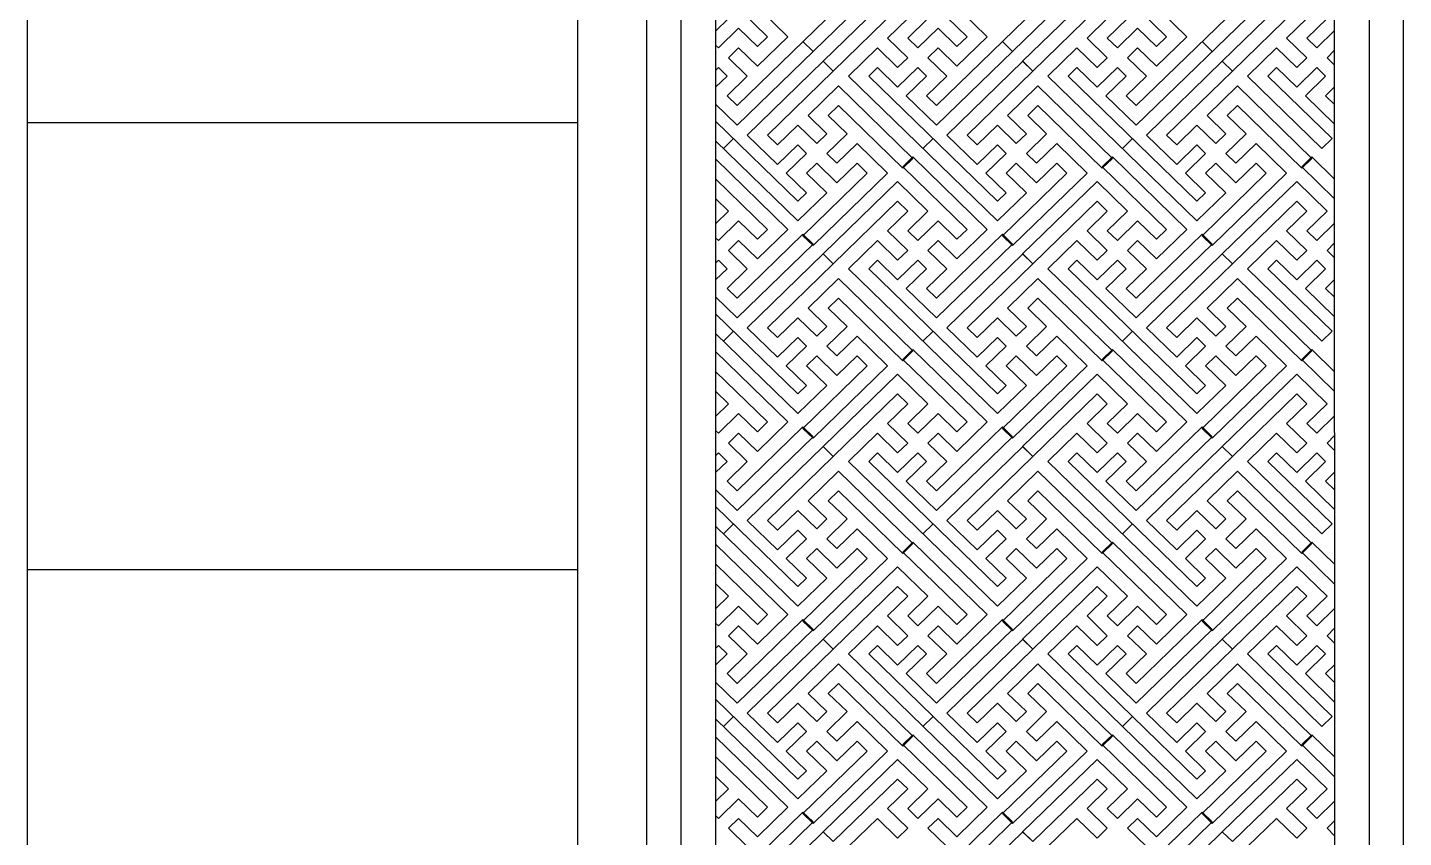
# Model space of a CAD drawing. Extents: x 1188826 to 1909461, y 608442 to 1651179.
# Drawn here: x 1668783 to 1670783, y 1045137 to 1046314 of the extents above; entities that cross this region are included whole.
import ezdxf

# ---------------------------------------------------------------- set-up
doc = ezdxf.new("R2010")
doc.units = 0
doc.header["$LTSCALE"] = 1000
doc.header["$MEASUREMENT"] = 0
doc.layers.add('分缝', color=37, linetype='Continuous')
doc.layers.add('立面线', color=40, linetype='Continuous')
doc.layers.add('煤化工粉煤灰', color=7, linetype='Continuous', lineweight=0)

msp = doc.modelspace()

# ---------------------------------------------------------------- linework, layer by layer
at = {"layer": '分缝'}
for p, q in [((1668782.7, 1046176.5), (1669582.7, 1046176.5)), ((1668782.7, 1045526.5), (1669582.7, 1045526.5))]:
    msp.add_line(p, q, dxfattribs=at)
at = {"layer": '煤化工粉煤灰', "color": 34}
for p, q in [((1669887.8, 1046301), (1669782.7, 1046403.3)), ((1670177.8, 1046301), (1670069.6, 1046406.3)), ((1670467.8, 1046301), (1670359.6, 1046406.3)), ((1669814.2, 1046172.2), (1670034.9, 1046386.9)), ((1669814.2, 1046200.9), (1670005.5, 1046386.9)), ((1670148.4, 1046301), (1670054.8, 1046392)), ((1670104.2, 1046172.2), (1670324.9, 1046386.9)), ((1670104.2, 1046200.9), (1670295.5, 1046386.9)), ((1670438.4, 1046301), (1670344.8, 1046392)), ((1670614.9, 1046386.9), (1670394.2, 1046172.2)), ((1670585.5, 1046386.9), (1670394.2, 1046200.9)), ((1669858.4, 1046301), (1669782.7, 1046374.6)), ((1669939.2, 1046265.3), (1670047.5, 1046370.6)), ((1670229.2, 1046265.3), (1670337.5, 1046370.6)), ((1670519.2, 1046265.3), (1670627.5, 1046370.6)), ((1669954, 1046251), (1670047.5, 1046341.9)), ((1670244, 1046251), (1670337.5, 1046341.9)), ((1670534, 1046251), (1670627.5, 1046341.9)), ((1669782.7, 1046309.2), (1669801.6, 1046327.6)), ((1670032.8, 1046299), (1670062.2, 1046327.6)), ((1670062.2, 1046299), (1670091.6, 1046327.6)), ((1670322.8, 1046299), (1670352.2, 1046327.6)), ((1670352.2, 1046299), (1670381.6, 1046327.6)), ((1670612.8, 1046299), (1670642.2, 1046327.6)), ((1670642.2, 1046299), (1670671.6, 1046327.6)), ((1669786.9, 1046284.7), (1669816.3, 1046313.3)), ((1669843.7, 1046286.7), (1669816.3, 1046313.3)), ((1669843.7, 1046258.1), (1669887.8, 1046301)), ((1669843.7, 1046286.7), (1669858.4, 1046301)), ((1670062.2, 1046270.4), (1670032.8, 1046299)), ((1670076.9, 1046284.7), (1670062.2, 1046299)), ((1670076.9, 1046284.7), (1670106.3, 1046313.3)), ((1670133.7, 1046286.7), (1670106.3, 1046313.3)), ((1670133.7, 1046258.1), (1670177.8, 1046301)), ((1670133.7, 1046286.7), (1670148.4, 1046301)), ((1670352.2, 1046270.4), (1670322.8, 1046299)), ((1670366.9, 1046284.7), (1670352.2, 1046299)), ((1670366.9, 1046284.7), (1670396.3, 1046313.3)), ((1670423.7, 1046286.7), (1670396.3, 1046313.3)), ((1670423.7, 1046258.1), (1670467.8, 1046301)), ((1670423.7, 1046286.7), (1670438.4, 1046301)), ((1670642.2, 1046270.4), (1670612.8, 1046299)), ((1670656.9, 1046284.7), (1670642.2, 1046299)), ((1670656.9, 1046284.7), (1670682.7, 1046309.8)), ((1669801.6, 1046270.4), (1669816.3, 1046284.7)), ((1669843.7, 1046258.1), (1669816.3, 1046284.7)), ((1669924.6, 1046279.6), (1669909.9, 1046293.9)), ((1669976, 1046243.8), (1670018.1, 1046284.7)), ((1670047.5, 1046256.1), (1670018.1, 1046284.7)), ((1670091.6, 1046270.4), (1670106.3, 1046284.7)), ((1670133.7, 1046258.1), (1670106.3, 1046284.7)), ((1670214.6, 1046279.6), (1670199.9, 1046293.9)), ((1670266, 1046243.8), (1670308.1, 1046284.7)), ((1670337.5, 1046256.1), (1670308.1, 1046284.7)), ((1670381.6, 1046270.4), (1670396.3, 1046284.7)), ((1670423.7, 1046258.1), (1670396.3, 1046284.7)), ((1670504.6, 1046279.6), (1670489.9, 1046293.9)), ((1670556, 1046243.8), (1670598.1, 1046284.7)), ((1670627.5, 1046256.1), (1670598.1, 1046284.7)), ((1670671.6, 1046270.4), (1670682.7, 1046281.2)), ((1669799.5, 1046243.8), (1669786.9, 1046256.1)), ((1669829, 1046243.8), (1669801.6, 1046270.4)), ((1669829, 1046157.9), (1669939.3, 1046265.3)), ((1669954, 1046251), (1669939.2, 1046265.3)), ((1669939.3, 1046265.3), (1669954, 1046251)), ((1670005.4, 1046243.8), (1670018.1, 1046256.1)), ((1670047.5, 1046227.4), (1670018.1, 1046256.1)), ((1670047.5, 1046256.1), (1670062.2, 1046270.4)), ((1670047.5, 1046227.4), (1670076.9, 1046256.1)), ((1670089.5, 1046243.8), (1670076.9, 1046256.1)), ((1670119, 1046243.8), (1670091.6, 1046270.4)), ((1670119, 1046157.9), (1670229.3, 1046265.3)), ((1670244, 1046251), (1670229.2, 1046265.3)), ((1670229.3, 1046265.3), (1670244, 1046251)), ((1670295.4, 1046243.8), (1670308.1, 1046256.1)), ((1670337.5, 1046227.4), (1670308.1, 1046256.1)), ((1670337.5, 1046256.1), (1670352.2, 1046270.4)), ((1670337.5, 1046227.4), (1670366.9, 1046256.1)), ((1670379.5, 1046243.8), (1670366.9, 1046256.1)), ((1670409, 1046243.8), (1670381.6, 1046270.4)), ((1670409, 1046157.9), (1670519.3, 1046265.3)), ((1670534, 1046251), (1670519.2, 1046265.3)), ((1670519.3, 1046265.3), (1670534, 1046251)), ((1670585.4, 1046243.8), (1670598.1, 1046256.1)), ((1670627.5, 1046227.4), (1670598.1, 1046256.1)), ((1670627.5, 1046256.1), (1670642.2, 1046270.4)), ((1670627.5, 1046227.4), (1670656.9, 1046256.1)), ((1670669.5, 1046243.8), (1670656.9, 1046256.1)), ((1670682.7, 1046259.6), (1670671.6, 1046270.4)), ((1669782.7, 1046227.5), (1669799.5, 1046243.8)), ((1669799.5, 1046215.2), (1669829, 1046243.8)), ((1669858.4, 1046157.9), (1669954, 1046251)), ((1670192.5, 1046033.2), (1669976, 1046243.8)), ((1670192.5, 1046061.8), (1670005.4, 1046243.8)), ((1670060.1, 1046215.2), (1670089.5, 1046243.8)), ((1670089.5, 1046215.2), (1670119, 1046243.8)), ((1670148.4, 1046157.9), (1670244, 1046251)), ((1670266, 1046243.8), (1670482.5, 1046033.2)), ((1670295.4, 1046243.8), (1670482.5, 1046061.8)), ((1670350.1, 1046215.2), (1670379.5, 1046243.8)), ((1670379.5, 1046215.2), (1670409, 1046243.8)), ((1670438.4, 1046157.9), (1670534, 1046251)), ((1670664.3, 1046138.5), (1670556, 1046243.8)), ((1670679, 1046152.8), (1670585.4, 1046243.8)), ((1670640.1, 1046215.2), (1670669.5, 1046243.8)), ((1669917.2, 1046186.5), (1669961.4, 1046229.5)), ((1669961.4, 1046229.5), (1670069.6, 1046124.2)), ((1670207.2, 1046186.5), (1670251.4, 1046229.5)), ((1670251.4, 1046229.5), (1670359.6, 1046124.2)), ((1670497.2, 1046186.5), (1670541.4, 1046229.5)), ((1670541.4, 1046229.5), (1670649.6, 1046124.2)), ((1670669.5, 1046215.2), (1670682.7, 1046228)), ((1669814.2, 1046172.2), (1669782.7, 1046202.9)), ((1669814.2, 1046200.9), (1669799.5, 1046215.2)), ((1669946.7, 1046186.5), (1669961.4, 1046200.9)), ((1669961.4, 1046200.9), (1670054.9, 1046109.9)), ((1670104.2, 1046172.2), (1670060.1, 1046215.2)), ((1670104.2, 1046200.9), (1670089.5, 1046215.2)), ((1670236.7, 1046186.5), (1670251.4, 1046200.9)), ((1670251.4, 1046200.9), (1670344.9, 1046109.9)), ((1670394.2, 1046172.2), (1670350.1, 1046215.2)), ((1670394.2, 1046200.9), (1670379.5, 1046215.2)), ((1670526.7, 1046186.5), (1670541.4, 1046200.9)), ((1670541.4, 1046200.9), (1670634.9, 1046109.9)), ((1670682.7, 1046173.7), (1670640.1, 1046215.2)), ((1670682.7, 1046202.3), (1670669.5, 1046215.2)), ((1669902.5, 1046061.8), (1669782.7, 1046178.3)), ((1669917.2, 1046186.5), (1669944.6, 1046160)), ((1669946.7, 1046186.5), (1669974, 1046160)), ((1670207.2, 1046186.5), (1670234.6, 1046160)), ((1670236.7, 1046186.5), (1670264, 1046160)), ((1670497.2, 1046186.5), (1670524.6, 1046160)), ((1670526.7, 1046186.5), (1670554, 1046160)), ((1669829, 1046157.9), (1669873.1, 1046115)), ((1669858.4, 1046157.9), (1669873.1, 1046143.6)), ((1669873.1, 1046143.6), (1669902.5, 1046172.2)), ((1669902.5, 1046172.2), (1669929.8, 1046145.7)), ((1669929.8, 1046145.7), (1669944.6, 1046160)), ((1669944.6, 1046131.3), (1669974, 1046160)), ((1670119, 1046157.9), (1670163.1, 1046115)), ((1670148.4, 1046157.9), (1670163.1, 1046143.6)), ((1670163.1, 1046143.6), (1670192.5, 1046172.2)), ((1670192.5, 1046172.2), (1670219.8, 1046145.7)), ((1670219.8, 1046145.7), (1670234.6, 1046160)), ((1670234.6, 1046131.3), (1670264, 1046160)), ((1670409, 1046157.9), (1670453.1, 1046115)), ((1670438.4, 1046157.9), (1670453.1, 1046143.6)), ((1670453.1, 1046143.6), (1670482.5, 1046172.2)), ((1670482.5, 1046172.2), (1670509.8, 1046145.7)), ((1670509.8, 1046145.7), (1670524.6, 1046160)), ((1670524.6, 1046131.3), (1670554, 1046160)), ((1669902.5, 1046033.2), (1669782.7, 1046149.7)), ((1669794.3, 1046138.5), (1669809, 1046152.8)), ((1669873.1, 1046115), (1669902.5, 1046143.6)), ((1669902.5, 1046143.6), (1669915.1, 1046131.3)), ((1669959.3, 1046117), (1669988.7, 1046145.7)), ((1669988.7, 1046145.7), (1670032.8, 1046102.7)), ((1670084.3, 1046138.5), (1670099, 1046152.8)), ((1670163.1, 1046115), (1670192.5, 1046143.6)), ((1670192.5, 1046143.6), (1670205.1, 1046131.3)), ((1670249.3, 1046117), (1670278.7, 1046145.7)), ((1670278.7, 1046145.7), (1670322.8, 1046102.7)), ((1670374.3, 1046138.5), (1670389, 1046152.8)), ((1670453.1, 1046115), (1670482.5, 1046143.6)), ((1670482.5, 1046143.6), (1670495.1, 1046131.3)), ((1670539.3, 1046117), (1670568.7, 1046145.7)), ((1670568.7, 1046145.7), (1670612.8, 1046102.7)), ((1670664.3, 1046138.5), (1670679, 1046152.8)), ((1669887.8, 1046021), (1669782.7, 1046123.3)), ((1669885.7, 1046102.7), (1669915.1, 1046131.3)), ((1669915.1, 1046102.7), (1669929.8, 1046117)), ((1669929.8, 1046117), (1669959.3, 1046088.4)), ((1669944.6, 1046131.3), (1669959.3, 1046117)), ((1669959.3, 1046088.4), (1669988.7, 1046117)), ((1669988.7, 1046117), (1670003.4, 1046102.7)), ((1670054.8, 1046112), (1670069.6, 1046126.3)), ((1670054.9, 1046109.9), (1670069.6, 1046124.2)), ((1670177.8, 1046021), (1670069.6, 1046126.3)), ((1670175.7, 1046102.7), (1670205.1, 1046131.3)), ((1670205.1, 1046102.7), (1670219.8, 1046117)), ((1670219.8, 1046117), (1670249.3, 1046088.4)), ((1670234.6, 1046131.3), (1670249.3, 1046117)), ((1670249.3, 1046088.4), (1670278.7, 1046117)), ((1670278.7, 1046117), (1670293.4, 1046102.7)), ((1670344.8, 1046112), (1670359.6, 1046126.3)), ((1670344.9, 1046109.9), (1670359.6, 1046124.2)), ((1670467.8, 1046021), (1670359.6, 1046126.3)), ((1670465.7, 1046102.7), (1670495.1, 1046131.3)), ((1670495.1, 1046102.7), (1670509.8, 1046117)), ((1670509.8, 1046117), (1670539.3, 1046088.4)), ((1670524.6, 1046131.3), (1670539.3, 1046117)), ((1670539.3, 1046088.4), (1670568.7, 1046117)), ((1670568.7, 1046117), (1670583.4, 1046102.7)), ((1670634.8, 1046112), (1670649.6, 1046126.3)), ((1670634.9, 1046109.9), (1670649.6, 1046124.2)), ((1670682.7, 1046094.1), (1670649.6, 1046126.3)), ((1669885.7, 1046102.7), (1669915.1, 1046074.1)), ((1669909.9, 1046011.7), (1670003.4, 1046102.7)), ((1669915.1, 1046102.7), (1669944.6, 1046074.1)), ((1669924.6, 1045997.4), (1670032.8, 1046102.7)), ((1670148.4, 1046021), (1670054.8, 1046112)), ((1670175.7, 1046102.7), (1670205.1, 1046074.1)), ((1670199.9, 1046011.7), (1670293.4, 1046102.7)), ((1670205.1, 1046102.7), (1670234.6, 1046074.1)), ((1670214.6, 1045997.4), (1670322.8, 1046102.7)), ((1670438.4, 1046021), (1670344.8, 1046112)), ((1670465.7, 1046102.7), (1670495.1, 1046074.1)), ((1670489.9, 1046011.7), (1670583.4, 1046102.7)), ((1670495.1, 1046102.7), (1670524.6, 1046074.1)), ((1670504.6, 1045997.4), (1670612.8, 1046102.7)), ((1670682.7, 1046065.4), (1670634.8, 1046112)), ((1669858.4, 1046021), (1669782.7, 1046094.6)), ((1669939.2, 1045985.3), (1670047.5, 1046090.6)), ((1670091.6, 1046047.6), (1670047.5, 1046090.6)), ((1670229.2, 1045985.3), (1670337.5, 1046090.6)), ((1670381.6, 1046047.6), (1670337.5, 1046090.6)), ((1670519.2, 1045985.3), (1670627.5, 1046090.6)), ((1670671.6, 1046047.6), (1670627.5, 1046090.6)), ((1669801.6, 1046047.6), (1669782.7, 1046066)), ((1669902.5, 1046033.2), (1669944.6, 1046074.1)), ((1669902.5, 1046061.8), (1669915.1, 1046074.1)), ((1669954, 1045971), (1670047.5, 1046061.9)), ((1670062.2, 1046047.6), (1670047.5, 1046061.9)), ((1670192.5, 1046033.2), (1670234.6, 1046074.1)), ((1670192.5, 1046061.8), (1670205.1, 1046074.1)), ((1670244, 1045971), (1670337.5, 1046061.9)), ((1670352.2, 1046047.6), (1670337.5, 1046061.9)), ((1670482.5, 1046033.2), (1670524.6, 1046074.1)), ((1670482.5, 1046061.8), (1670495.1, 1046074.1)), ((1670534, 1045971), (1670627.5, 1046061.9)), ((1670642.2, 1046047.6), (1670627.5, 1046061.9)), ((1669782.7, 1046029.2), (1669801.6, 1046047.6)), ((1670032.8, 1046019), (1670062.2, 1046047.6)), ((1670062.2, 1046019), (1670091.6, 1046047.6)), ((1670322.8, 1046019), (1670352.2, 1046047.6)), ((1670352.2, 1046019), (1670381.6, 1046047.6)), ((1670612.8, 1046019), (1670642.2, 1046047.6)), ((1670642.2, 1046019), (1670671.6, 1046047.6)), ((1669786.9, 1046004.7), (1669816.3, 1046033.3)), ((1669843.7, 1046006.7), (1669816.3, 1046033.3)), ((1669843.7, 1045978.1), (1669887.8, 1046021)), ((1669843.7, 1046006.7), (1669858.4, 1046021)), ((1670062.2, 1045990.4), (1670032.8, 1046019)), ((1670076.9, 1046004.7), (1670062.2, 1046019)), ((1670076.9, 1046004.7), (1670106.3, 1046033.3)), ((1670133.7, 1046006.7), (1670106.3, 1046033.3)), ((1670133.7, 1045978.1), (1670177.8, 1046021)), ((1670133.7, 1046006.7), (1670148.4, 1046021)), ((1670352.2, 1045990.4), (1670322.8, 1046019)), ((1670366.9, 1046004.7), (1670352.2, 1046019)), ((1670366.9, 1046004.7), (1670396.3, 1046033.3)), ((1670423.7, 1046006.7), (1670396.3, 1046033.3)), ((1670423.7, 1045978.1), (1670467.8, 1046021)), ((1670423.7, 1046006.7), (1670438.4, 1046021)), ((1670642.2, 1045990.4), (1670612.8, 1046019)), ((1670656.9, 1046004.7), (1670642.2, 1046019)), ((1670656.9, 1046004.7), (1670682.7, 1046029.8)), ((1669801.6, 1045990.4), (1669816.3, 1046004.7)), ((1669814.2, 1045920.9), (1669909.9, 1046013.9)), ((1669814.2, 1045892.2), (1669924.6, 1045999.6)), ((1669843.7, 1045978.1), (1669816.3, 1046004.7)), ((1669924.6, 1045999.6), (1669909.9, 1046013.9)), ((1669909.9, 1046011.7), (1669924.6, 1045997.4)), ((1669976, 1045963.8), (1670018.1, 1046004.7)), ((1670047.5, 1045976.1), (1670018.1, 1046004.7)), ((1670091.6, 1045990.4), (1670106.3, 1046004.7)), ((1670104.2, 1045920.9), (1670199.9, 1046013.9)), ((1670104.2, 1045892.2), (1670214.6, 1045999.6)), ((1670133.7, 1045978.1), (1670106.3, 1046004.7)), ((1670214.6, 1045999.6), (1670199.9, 1046013.9)), ((1670199.9, 1046011.7), (1670214.6, 1045997.4)), ((1670266, 1045963.8), (1670308.1, 1046004.7)), ((1670337.5, 1045976.1), (1670308.1, 1046004.7)), ((1670381.6, 1045990.4), (1670396.3, 1046004.7)), ((1670394.2, 1045920.9), (1670489.9, 1046013.9)), ((1670394.2, 1045892.2), (1670504.6, 1045999.6)), ((1670423.7, 1045978.1), (1670396.3, 1046004.7)), ((1670504.6, 1045999.6), (1670489.9, 1046013.9)), ((1670489.9, 1046011.7), (1670504.6, 1045997.4)), ((1670556, 1045963.8), (1670598.1, 1046004.7)), ((1670627.5, 1045976.1), (1670598.1, 1046004.7)), ((1670671.6, 1045990.4), (1670682.7, 1046001.2)), ((1669799.5, 1045963.8), (1669786.9, 1045976.1)), ((1669829, 1045963.8), (1669801.6, 1045990.4)), ((1669829, 1045877.9), (1669939.3, 1045985.3)), ((1669954, 1045971), (1669939.2, 1045985.3)), ((1669939.3, 1045985.3), (1669954, 1045971)), ((1670005.4, 1045963.8), (1670018.1, 1045976.1)), ((1670047.5, 1045947.4), (1670018.1, 1045976.1)), ((1670047.5, 1045976.1), (1670062.2, 1045990.4)), ((1670047.5, 1045947.4), (1670076.9, 1045976.1)), ((1670089.5, 1045963.8), (1670076.9, 1045976.1)), ((1670119, 1045963.8), (1670091.6, 1045990.4)), ((1670119, 1045877.9), (1670229.3, 1045985.3)), ((1670244, 1045971), (1670229.2, 1045985.3)), ((1670229.3, 1045985.3), (1670244, 1045971)), ((1670295.4, 1045963.8), (1670308.1, 1045976.1)), ((1670337.5, 1045947.4), (1670308.1, 1045976.1)), ((1670337.5, 1045976.1), (1670352.2, 1045990.4)), ((1670337.5, 1045947.4), (1670366.9, 1045976.1)), ((1670379.5, 1045963.8), (1670366.9, 1045976.1)), ((1670409, 1045963.8), (1670381.6, 1045990.4)), ((1670409, 1045877.9), (1670519.3, 1045985.3)), ((1670534, 1045971), (1670519.2, 1045985.3)), ((1670519.3, 1045985.3), (1670534, 1045971)), ((1670585.4, 1045963.8), (1670598.1, 1045976.1)), ((1670627.5, 1045947.4), (1670598.1, 1045976.1)), ((1670627.5, 1045976.1), (1670642.2, 1045990.4)), ((1670627.5, 1045947.4), (1670656.9, 1045976.1)), ((1670669.5, 1045963.8), (1670656.9, 1045976.1)), ((1670682.7, 1045979.6), (1670671.6, 1045990.4)), ((1669782.7, 1045947.5), (1669799.5, 1045963.8)), ((1669799.5, 1045935.2), (1669829, 1045963.8)), ((1669858.4, 1045877.9), (1669954, 1045971)), ((1670192.5, 1045753.2), (1669976, 1045963.8)), ((1670192.5, 1045781.8), (1670005.4, 1045963.8)), ((1670060.1, 1045935.2), (1670089.5, 1045963.8)), ((1670089.5, 1045935.2), (1670119, 1045963.8)), ((1670148.4, 1045877.9), (1670244, 1045971)), ((1670266, 1045963.8), (1670482.5, 1045753.2)), ((1670295.4, 1045963.8), (1670482.5, 1045781.8)), ((1670350.1, 1045935.2), (1670379.5, 1045963.8)), ((1670379.5, 1045935.2), (1670409, 1045963.8)), ((1670438.4, 1045877.9), (1670534, 1045971)), ((1670664.3, 1045858.5), (1670556, 1045963.8)), ((1670679, 1045872.8), (1670585.4, 1045963.8)), ((1670640.1, 1045935.2), (1670669.5, 1045963.8)), ((1669917.2, 1045906.5), (1669961.4, 1045949.5)), ((1669961.4, 1045949.5), (1670069.6, 1045844.2)), ((1670207.2, 1045906.5), (1670251.4, 1045949.5)), ((1670251.4, 1045949.5), (1670359.6, 1045844.2)), ((1670497.2, 1045906.5), (1670541.4, 1045949.5)), ((1670541.4, 1045949.5), (1670649.6, 1045844.2)), ((1670669.5, 1045935.2), (1670682.7, 1045948)), ((1669814.2, 1045892.2), (1669782.7, 1045922.9)), ((1669814.2, 1045920.9), (1669799.5, 1045935.2)), ((1669946.7, 1045906.5), (1669961.4, 1045920.9)), ((1669961.4, 1045920.9), (1670054.9, 1045829.9)), ((1670104.2, 1045892.2), (1670060.1, 1045935.2)), ((1670104.2, 1045920.9), (1670089.5, 1045935.2)), ((1670236.7, 1045906.5), (1670251.4, 1045920.9)), ((1670251.4, 1045920.9), (1670344.9, 1045829.9)), ((1670394.2, 1045892.2), (1670350.1, 1045935.2)), ((1670394.2, 1045920.9), (1670379.5, 1045935.2)), ((1670526.7, 1045906.5), (1670541.4, 1045920.9)), ((1670541.4, 1045920.9), (1670634.9, 1045829.9)), ((1670682.7, 1045893.7), (1670640.1, 1045935.2)), ((1670682.7, 1045922.3), (1670669.5, 1045935.2)), ((1669902.5, 1045781.8), (1669782.7, 1045898.3)), ((1669917.2, 1045906.5), (1669944.6, 1045880)), ((1669946.7, 1045906.5), (1669974, 1045880)), ((1670207.2, 1045906.5), (1670234.6, 1045880)), ((1670236.7, 1045906.5), (1670264, 1045880)), ((1670497.2, 1045906.5), (1670524.6, 1045880)), ((1670526.7, 1045906.5), (1670554, 1045880)), ((1669829, 1045877.9), (1669873.1, 1045835)), ((1669858.4, 1045877.9), (1669873.1, 1045863.6)), ((1669873.1, 1045863.6), (1669902.5, 1045892.2)), ((1669902.5, 1045892.2), (1669929.8, 1045865.7)), ((1669929.8, 1045865.7), (1669944.6, 1045880)), ((1669944.6, 1045851.3), (1669974, 1045880)), ((1670119, 1045877.9), (1670163.1, 1045835)), ((1670148.4, 1045877.9), (1670163.1, 1045863.6)), ((1670163.1, 1045863.6), (1670192.5, 1045892.2)), ((1670192.5, 1045892.2), (1670219.8, 1045865.7)), ((1670219.8, 1045865.7), (1670234.6, 1045880)), ((1670234.6, 1045851.3), (1670264, 1045880)), ((1670409, 1045877.9), (1670453.1, 1045835)), ((1670438.4, 1045877.9), (1670453.1, 1045863.6)), ((1670453.1, 1045863.6), (1670482.5, 1045892.2)), ((1670482.5, 1045892.2), (1670509.8, 1045865.7)), ((1670509.8, 1045865.7), (1670524.6, 1045880)), ((1670524.6, 1045851.3), (1670554, 1045880)), ((1669902.5, 1045753.2), (1669782.7, 1045869.7)), ((1669794.3, 1045858.5), (1669809, 1045872.8)), ((1669873.1, 1045835), (1669902.5, 1045863.6)), ((1669902.5, 1045863.6), (1669915.1, 1045851.3)), ((1669959.3, 1045837), (1669988.7, 1045865.7)), ((1669988.7, 1045865.7), (1670032.8, 1045822.7)), ((1670084.3, 1045858.5), (1670099, 1045872.8)), ((1670163.1, 1045835), (1670192.5, 1045863.6)), ((1670192.5, 1045863.6), (1670205.1, 1045851.3)), ((1670249.3, 1045837), (1670278.7, 1045865.7)), ((1670278.7, 1045865.7), (1670322.8, 1045822.7)), ((1670374.3, 1045858.5), (1670389, 1045872.8)), ((1670453.1, 1045835), (1670482.5, 1045863.6)), ((1670482.5, 1045863.6), (1670495.1, 1045851.3)), ((1670539.3, 1045837), (1670568.7, 1045865.7)), ((1670568.7, 1045865.7), (1670612.8, 1045822.7)), ((1670664.3, 1045858.5), (1670679, 1045872.8)), ((1669887.8, 1045741), (1669782.7, 1045843.3)), ((1669885.7, 1045822.7), (1669915.1, 1045851.3)), ((1669915.1, 1045822.7), (1669929.8, 1045837)), ((1669929.8, 1045837), (1669959.3, 1045808.4)), ((1669944.6, 1045851.3), (1669959.3, 1045837)), ((1669959.3, 1045808.4), (1669988.7, 1045837)), ((1669988.7, 1045837), (1670003.4, 1045822.7)), ((1670054.8, 1045832), (1670069.6, 1045846.3)), ((1670054.9, 1045829.9), (1670069.6, 1045844.2)), ((1670177.8, 1045741), (1670069.6, 1045846.3)), ((1670175.7, 1045822.7), (1670205.1, 1045851.3)), ((1670205.1, 1045822.7), (1670219.8, 1045837)), ((1670219.8, 1045837), (1670249.3, 1045808.4)), ((1670234.6, 1045851.3), (1670249.3, 1045837)), ((1670249.3, 1045808.4), (1670278.7, 1045837)), ((1670278.7, 1045837), (1670293.4, 1045822.7)), ((1670344.8, 1045832), (1670359.6, 1045846.3)), ((1670344.9, 1045829.9), (1670359.6, 1045844.2)), ((1670467.8, 1045741), (1670359.6, 1045846.3)), ((1670465.7, 1045822.7), (1670495.1, 1045851.3)), ((1670495.1, 1045822.7), (1670509.8, 1045837)), ((1670509.8, 1045837), (1670539.3, 1045808.4)), ((1670524.6, 1045851.3), (1670539.3, 1045837)), ((1670539.3, 1045808.4), (1670568.7, 1045837)), ((1670568.7, 1045837), (1670583.4, 1045822.7)), ((1670634.8, 1045832), (1670649.6, 1045846.3)), ((1670634.9, 1045829.9), (1670649.6, 1045844.2)), ((1670682.7, 1045814.1), (1670649.6, 1045846.3)), ((1669885.7, 1045822.7), (1669915.1, 1045794.1)), ((1669909.9, 1045731.7), (1670003.4, 1045822.7)), ((1669915.1, 1045822.7), (1669944.6, 1045794.1)), ((1669924.6, 1045717.4), (1670032.8, 1045822.7)), ((1670148.4, 1045741), (1670054.8, 1045832)), ((1670175.7, 1045822.7), (1670205.1, 1045794.1)), ((1670199.9, 1045731.7), (1670293.4, 1045822.7)), ((1670205.1, 1045822.7), (1670234.6, 1045794.1)), ((1670214.6, 1045717.4), (1670322.8, 1045822.7)), ((1670438.4, 1045741), (1670344.8, 1045832)), ((1670465.7, 1045822.7), (1670495.1, 1045794.1)), ((1670489.9, 1045731.7), (1670583.4, 1045822.7)), ((1670495.1, 1045822.7), (1670524.6, 1045794.1)), ((1670504.6, 1045717.4), (1670612.8, 1045822.7)), ((1670682.7, 1045785.4), (1670634.8, 1045832)), ((1669858.4, 1045741), (1669782.7, 1045814.6)), ((1669939.2, 1045705.3), (1670047.5, 1045810.6)), ((1670091.6, 1045767.6), (1670047.5, 1045810.6)), ((1670229.2, 1045705.3), (1670337.5, 1045810.6)), ((1670381.6, 1045767.6), (1670337.5, 1045810.6)), ((1670519.2, 1045705.3), (1670627.5, 1045810.6)), ((1670671.6, 1045767.6), (1670627.5, 1045810.6)), ((1669801.6, 1045767.6), (1669782.7, 1045786)), ((1669902.5, 1045753.2), (1669944.6, 1045794.1)), ((1669902.5, 1045781.8), (1669915.1, 1045794.1)), ((1669954, 1045691), (1670047.5, 1045781.9)), ((1670062.2, 1045767.6), (1670047.5, 1045781.9)), ((1670192.5, 1045753.2), (1670234.6, 1045794.1)), ((1670192.5, 1045781.8), (1670205.1, 1045794.1)), ((1670244, 1045691), (1670337.5, 1045781.9)), ((1670352.2, 1045767.6), (1670337.5, 1045781.9)), ((1670482.5, 1045753.2), (1670524.6, 1045794.1)), ((1670482.5, 1045781.8), (1670495.1, 1045794.1)), ((1670534, 1045691), (1670627.5, 1045781.9)), ((1670642.2, 1045767.6), (1670627.5, 1045781.9)), ((1669782.7, 1045749.2), (1669801.6, 1045767.6)), ((1670032.8, 1045739), (1670062.2, 1045767.6)), ((1670062.2, 1045739), (1670091.6, 1045767.6)), ((1670322.8, 1045739), (1670352.2, 1045767.6)), ((1670352.2, 1045739), (1670381.6, 1045767.6)), ((1670612.8, 1045739), (1670642.2, 1045767.6)), ((1670642.2, 1045739), (1670671.6, 1045767.6)), ((1669786.9, 1045724.7), (1669816.3, 1045753.3)), ((1669843.7, 1045726.7), (1669816.3, 1045753.3)), ((1669843.7, 1045698.1), (1669887.8, 1045741)), ((1669843.7, 1045726.7), (1669858.4, 1045741)), ((1670062.2, 1045710.4), (1670032.8, 1045739)), ((1670076.9, 1045724.7), (1670062.2, 1045739)), ((1670076.9, 1045724.7), (1670106.3, 1045753.3)), ((1670133.7, 1045726.7), (1670106.3, 1045753.3)), ((1670133.7, 1045698.1), (1670177.8, 1045741)), ((1670133.7, 1045726.7), (1670148.4, 1045741)), ((1670352.2, 1045710.4), (1670322.8, 1045739)), ((1670366.9, 1045724.7), (1670352.2, 1045739)), ((1670366.9, 1045724.7), (1670396.3, 1045753.3)), ((1670423.7, 1045726.7), (1670396.3, 1045753.3)), ((1670423.7, 1045698.1), (1670467.8, 1045741)), ((1670423.7, 1045726.7), (1670438.4, 1045741)), ((1670642.2, 1045710.4), (1670612.8, 1045739)), ((1670656.9, 1045724.7), (1670642.2, 1045739)), ((1670656.9, 1045724.7), (1670682.7, 1045749.8)), ((1669801.6, 1045710.4), (1669816.3, 1045724.7)), ((1669814.2, 1045640.9), (1669909.9, 1045733.9)), ((1669814.2, 1045612.2), (1669924.6, 1045719.6)), ((1669843.7, 1045698.1), (1669816.3, 1045724.7)), ((1669924.6, 1045719.6), (1669909.9, 1045733.9)), ((1669909.9, 1045731.7), (1669924.6, 1045717.4)), ((1669976, 1045683.8), (1670018.1, 1045724.7)), ((1670047.5, 1045696.1), (1670018.1, 1045724.7)), ((1670091.6, 1045710.4), (1670106.3, 1045724.7)), ((1670104.2, 1045640.9), (1670199.9, 1045733.9)), ((1670104.2, 1045612.2), (1670214.6, 1045719.6)), ((1670133.7, 1045698.1), (1670106.3, 1045724.7)), ((1670214.6, 1045719.6), (1670199.9, 1045733.9)), ((1670199.9, 1045731.7), (1670214.6, 1045717.4)), ((1670266, 1045683.8), (1670308.1, 1045724.7)), ((1670337.5, 1045696.1), (1670308.1, 1045724.7)), ((1670381.6, 1045710.4), (1670396.3, 1045724.7)), ((1670394.2, 1045640.9), (1670489.9, 1045733.9)), ((1670394.2, 1045612.2), (1670504.6, 1045719.6)), ((1670423.7, 1045698.1), (1670396.3, 1045724.7)), ((1670504.6, 1045719.6), (1670489.9, 1045733.9)), ((1670489.9, 1045731.7), (1670504.6, 1045717.4)), ((1670556, 1045683.8), (1670598.1, 1045724.7)), ((1670627.5, 1045696.1), (1670598.1, 1045724.7)), ((1670671.6, 1045710.4), (1670682.7, 1045721.2)), ((1669799.5, 1045683.8), (1669786.9, 1045696.1)), ((1669829, 1045683.8), (1669801.6, 1045710.4)), ((1669829, 1045597.9), (1669939.3, 1045705.3)), ((1669954, 1045691), (1669939.2, 1045705.3)), ((1669939.3, 1045705.3), (1669954, 1045691)), ((1670005.4, 1045683.8), (1670018.1, 1045696.1)), ((1670047.5, 1045667.4), (1670018.1, 1045696.1)), ((1670047.5, 1045696.1), (1670062.2, 1045710.4)), ((1670047.5, 1045667.4), (1670076.9, 1045696.1)), ((1670089.5, 1045683.8), (1670076.9, 1045696.1)), ((1670119, 1045683.8), (1670091.6, 1045710.4)), ((1670119, 1045597.9), (1670229.3, 1045705.3)), ((1670244, 1045691), (1670229.2, 1045705.3)), ((1670229.3, 1045705.3), (1670244, 1045691)), ((1670295.4, 1045683.8), (1670308.1, 1045696.1)), ((1670337.5, 1045667.4), (1670308.1, 1045696.1)), ((1670337.5, 1045696.1), (1670352.2, 1045710.4)), ((1670337.5, 1045667.4), (1670366.9, 1045696.1)), ((1670379.5, 1045683.8), (1670366.9, 1045696.1)), ((1670409, 1045683.8), (1670381.6, 1045710.4)), ((1670409, 1045597.9), (1670519.3, 1045705.3)), ((1670534, 1045691), (1670519.2, 1045705.3)), ((1670519.3, 1045705.3), (1670534, 1045691)), ((1670585.4, 1045683.8), (1670598.1, 1045696.1)), ((1670627.5, 1045667.4), (1670598.1, 1045696.1)), ((1670627.5, 1045696.1), (1670642.2, 1045710.4)), ((1670627.5, 1045667.4), (1670656.9, 1045696.1)), ((1670669.5, 1045683.8), (1670656.9, 1045696.1)), ((1670682.7, 1045699.6), (1670671.6, 1045710.4)), ((1669782.7, 1045667.5), (1669799.5, 1045683.8)), ((1669799.5, 1045655.2), (1669829, 1045683.8)), ((1669858.4, 1045597.9), (1669954, 1045691)), ((1670192.5, 1045473.2), (1669976, 1045683.8)), ((1670192.5, 1045501.8), (1670005.4, 1045683.8)), ((1670060.1, 1045655.2), (1670089.5, 1045683.8)), ((1670089.5, 1045655.2), (1670119, 1045683.8)), ((1670148.4, 1045597.9), (1670244, 1045691)), ((1670266, 1045683.8), (1670482.5, 1045473.2)), ((1670295.4, 1045683.8), (1670482.5, 1045501.8)), ((1670350.1, 1045655.2), (1670379.5, 1045683.8)), ((1670379.5, 1045655.2), (1670409, 1045683.8)), ((1670438.4, 1045597.9), (1670534, 1045691)), ((1670664.3, 1045578.5), (1670556, 1045683.8)), ((1670679, 1045592.8), (1670585.4, 1045683.8)), ((1670640.1, 1045655.2), (1670669.5, 1045683.8)), ((1669917.2, 1045626.5), (1669961.4, 1045669.5)), ((1669961.4, 1045669.5), (1670069.6, 1045564.2)), ((1670207.2, 1045626.5), (1670251.4, 1045669.5)), ((1670251.4, 1045669.5), (1670359.6, 1045564.2)), ((1670497.2, 1045626.5), (1670541.4, 1045669.5)), ((1670541.4, 1045669.5), (1670649.6, 1045564.2)), ((1670669.5, 1045655.2), (1670682.7, 1045668)), ((1669814.2, 1045612.2), (1669782.7, 1045642.9)), ((1669814.2, 1045640.9), (1669799.5, 1045655.2)), ((1669946.7, 1045626.5), (1669961.4, 1045640.9)), ((1669961.4, 1045640.9), (1670054.9, 1045549.9)), ((1670104.2, 1045612.2), (1670060.1, 1045655.2)), ((1670104.2, 1045640.9), (1670089.5, 1045655.2)), ((1670236.7, 1045626.5), (1670251.4, 1045640.9)), ((1670251.4, 1045640.9), (1670344.9, 1045549.9)), ((1670394.2, 1045612.2), (1670350.1, 1045655.2)), ((1670394.2, 1045640.9), (1670379.5, 1045655.2)), ((1670526.7, 1045626.5), (1670541.4, 1045640.9)), ((1670541.4, 1045640.9), (1670634.9, 1045549.9)), ((1670682.7, 1045613.7), (1670640.1, 1045655.2)), ((1670682.7, 1045642.3), (1670669.5, 1045655.2)), ((1669902.5, 1045501.8), (1669782.7, 1045618.3)), ((1669917.2, 1045626.5), (1669944.6, 1045600)), ((1669946.7, 1045626.5), (1669974, 1045600)), ((1670207.2, 1045626.5), (1670234.6, 1045600)), ((1670236.7, 1045626.5), (1670264, 1045600)), ((1670497.2, 1045626.5), (1670524.6, 1045600)), ((1670526.7, 1045626.5), (1670554, 1045600)), ((1669829, 1045597.9), (1669873.1, 1045555)), ((1669858.4, 1045597.9), (1669873.1, 1045583.6)), ((1669873.1, 1045583.6), (1669902.5, 1045612.2)), ((1669902.5, 1045612.2), (1669929.8, 1045585.7)), ((1669929.8, 1045585.7), (1669944.6, 1045600)), ((1669944.6, 1045571.3), (1669974, 1045600)), ((1670119, 1045597.9), (1670163.1, 1045555)), ((1670148.4, 1045597.9), (1670163.1, 1045583.6)), ((1670163.1, 1045583.6), (1670192.5, 1045612.2)), ((1670192.5, 1045612.2), (1670219.8, 1045585.7)), ((1670219.8, 1045585.7), (1670234.6, 1045600)), ((1670234.6, 1045571.3), (1670264, 1045600)), ((1670409, 1045597.9), (1670453.1, 1045555)), ((1670438.4, 1045597.9), (1670453.1, 1045583.6)), ((1670453.1, 1045583.6), (1670482.5, 1045612.2)), ((1670482.5, 1045612.2), (1670509.8, 1045585.7)), ((1670509.8, 1045585.7), (1670524.6, 1045600)), ((1670524.6, 1045571.3), (1670554, 1045600)), ((1669902.5, 1045473.2), (1669782.7, 1045589.7)), ((1669794.3, 1045578.5), (1669809, 1045592.8)), ((1669873.1, 1045555), (1669902.5, 1045583.6)), ((1669902.5, 1045583.6), (1669915.1, 1045571.3)), ((1669959.3, 1045557), (1669988.7, 1045585.7)), ((1669988.7, 1045585.7), (1670032.8, 1045542.7)), ((1670084.3, 1045578.5), (1670099, 1045592.8)), ((1670163.1, 1045555), (1670192.5, 1045583.6)), ((1670192.5, 1045583.6), (1670205.1, 1045571.3)), ((1670249.3, 1045557), (1670278.7, 1045585.7)), ((1670278.7, 1045585.7), (1670322.8, 1045542.7)), ((1670374.3, 1045578.5), (1670389, 1045592.8)), ((1670453.1, 1045555), (1670482.5, 1045583.6)), ((1670482.5, 1045583.6), (1670495.1, 1045571.3)), ((1670539.3, 1045557), (1670568.7, 1045585.7)), ((1670568.7, 1045585.7), (1670612.8, 1045542.7)), ((1670664.3, 1045578.5), (1670679, 1045592.8)), ((1669887.8, 1045461), (1669782.7, 1045563.3)), ((1669885.7, 1045542.7), (1669915.1, 1045571.3)), ((1669915.1, 1045542.7), (1669929.8, 1045557)), ((1669929.8, 1045557), (1669959.3, 1045528.4)), ((1669944.6, 1045571.3), (1669959.3, 1045557)), ((1669959.3, 1045528.4), (1669988.7, 1045557)), ((1669988.7, 1045557), (1670003.4, 1045542.7)), ((1670054.8, 1045552), (1670069.6, 1045566.3)), ((1670054.9, 1045549.9), (1670069.6, 1045564.2)), ((1670177.8, 1045461), (1670069.6, 1045566.3)), ((1670175.7, 1045542.7), (1670205.1, 1045571.3)), ((1670205.1, 1045542.7), (1670219.8, 1045557)), ((1670219.8, 1045557), (1670249.3, 1045528.4)), ((1670234.6, 1045571.3), (1670249.3, 1045557)), ((1670249.3, 1045528.4), (1670278.7, 1045557)), ((1670278.7, 1045557), (1670293.4, 1045542.7)), ((1670344.8, 1045552), (1670359.6, 1045566.3)), ((1670344.9, 1045549.9), (1670359.6, 1045564.2)), ((1670467.8, 1045461), (1670359.6, 1045566.3)), ((1670465.7, 1045542.7), (1670495.1, 1045571.3)), ((1670495.1, 1045542.7), (1670509.8, 1045557)), ((1670509.8, 1045557), (1670539.3, 1045528.4)), ((1670524.6, 1045571.3), (1670539.3, 1045557)), ((1670539.3, 1045528.4), (1670568.7, 1045557)), ((1670568.7, 1045557), (1670583.4, 1045542.7)), ((1670634.8, 1045552), (1670649.6, 1045566.3)), ((1670634.9, 1045549.9), (1670649.6, 1045564.2)), ((1670682.7, 1045534.1), (1670649.6, 1045566.3)), ((1669885.7, 1045542.7), (1669915.1, 1045514.1)), ((1669909.9, 1045451.7), (1670003.4, 1045542.7)), ((1669915.1, 1045542.7), (1669944.6, 1045514.1)), ((1669924.6, 1045437.4), (1670032.8, 1045542.7)), ((1670148.4, 1045461), (1670054.8, 1045552)), ((1670175.7, 1045542.7), (1670205.1, 1045514.1)), ((1670199.9, 1045451.7), (1670293.4, 1045542.7)), ((1670205.1, 1045542.7), (1670234.6, 1045514.1)), ((1670214.6, 1045437.4), (1670322.8, 1045542.7)), ((1670438.4, 1045461), (1670344.8, 1045552)), ((1670465.7, 1045542.7), (1670495.1, 1045514.1)), ((1670489.9, 1045451.7), (1670583.4, 1045542.7)), ((1670495.1, 1045542.7), (1670524.6, 1045514.1)), ((1670504.6, 1045437.4), (1670612.8, 1045542.7)), ((1670682.7, 1045505.4), (1670634.8, 1045552)), ((1669858.4, 1045461), (1669782.7, 1045534.6)), ((1669939.2, 1045425.3), (1670047.5, 1045530.6)), ((1670091.6, 1045487.6), (1670047.5, 1045530.6)), ((1670229.2, 1045425.3), (1670337.5, 1045530.6)), ((1670381.6, 1045487.6), (1670337.5, 1045530.6)), ((1670519.2, 1045425.3), (1670627.5, 1045530.6)), ((1670671.6, 1045487.6), (1670627.5, 1045530.6)), ((1669801.6, 1045487.6), (1669782.7, 1045506)), ((1669902.5, 1045473.2), (1669944.6, 1045514.1)), ((1669902.5, 1045501.8), (1669915.1, 1045514.1)), ((1669954, 1045411), (1670047.5, 1045501.9)), ((1670062.2, 1045487.6), (1670047.5, 1045501.9)), ((1670192.5, 1045473.2), (1670234.6, 1045514.1)), ((1670192.5, 1045501.8), (1670205.1, 1045514.1)), ((1670244, 1045411), (1670337.5, 1045501.9)), ((1670352.2, 1045487.6), (1670337.5, 1045501.9)), ((1670482.5, 1045473.2), (1670524.6, 1045514.1)), ((1670482.5, 1045501.8), (1670495.1, 1045514.1)), ((1670534, 1045411), (1670627.5, 1045501.9)), ((1670642.2, 1045487.6), (1670627.5, 1045501.9)), ((1669782.7, 1045469.2), (1669801.6, 1045487.6)), ((1670032.8, 1045459), (1670062.2, 1045487.6)), ((1670062.2, 1045459), (1670091.6, 1045487.6)), ((1670322.8, 1045459), (1670352.2, 1045487.6)), ((1670352.2, 1045459), (1670381.6, 1045487.6)), ((1670612.8, 1045459), (1670642.2, 1045487.6)), ((1670642.2, 1045459), (1670671.6, 1045487.6)), ((1669786.9, 1045444.7), (1669816.3, 1045473.3)), ((1669843.7, 1045446.7), (1669816.3, 1045473.3)), ((1669843.7, 1045418.1), (1669887.8, 1045461)), ((1669843.7, 1045446.7), (1669858.4, 1045461)), ((1670062.2, 1045430.4), (1670032.8, 1045459)), ((1670076.9, 1045444.7), (1670062.2, 1045459)), ((1670076.9, 1045444.7), (1670106.3, 1045473.3)), ((1670133.7, 1045446.7), (1670106.3, 1045473.3)), ((1670133.7, 1045418.1), (1670177.8, 1045461)), ((1670133.7, 1045446.7), (1670148.4, 1045461)), ((1670352.2, 1045430.4), (1670322.8, 1045459)), ((1670366.9, 1045444.7), (1670352.2, 1045459)), ((1670366.9, 1045444.7), (1670396.3, 1045473.3)), ((1670423.7, 1045446.7), (1670396.3, 1045473.3)), ((1670423.7, 1045418.1), (1670467.8, 1045461)), ((1670423.7, 1045446.7), (1670438.4, 1045461)), ((1670642.2, 1045430.4), (1670612.8, 1045459)), ((1670656.9, 1045444.7), (1670642.2, 1045459)), ((1670656.9, 1045444.7), (1670682.7, 1045469.8)), ((1669801.6, 1045430.4), (1669816.3, 1045444.7)), ((1669814.2, 1045360.9), (1669909.9, 1045453.9)), ((1669814.2, 1045332.2), (1669924.6, 1045439.6)), ((1669843.7, 1045418.1), (1669816.3, 1045444.7)), ((1669924.6, 1045439.6), (1669909.9, 1045453.9)), ((1669909.9, 1045451.7), (1669924.6, 1045437.4)), ((1669976, 1045403.8), (1670018.1, 1045444.7)), ((1670047.5, 1045416.1), (1670018.1, 1045444.7)), ((1670091.6, 1045430.4), (1670106.3, 1045444.7)), ((1670104.2, 1045360.9), (1670199.9, 1045453.9)), ((1670104.2, 1045332.2), (1670214.6, 1045439.6)), ((1670133.7, 1045418.1), (1670106.3, 1045444.7)), ((1670214.6, 1045439.6), (1670199.9, 1045453.9)), ((1670199.9, 1045451.7), (1670214.6, 1045437.4)), ((1670266, 1045403.8), (1670308.1, 1045444.7)), ((1670337.5, 1045416.1), (1670308.1, 1045444.7)), ((1670381.6, 1045430.4), (1670396.3, 1045444.7)), ((1670394.2, 1045360.9), (1670489.9, 1045453.9)), ((1670394.2, 1045332.2), (1670504.6, 1045439.6)), ((1670423.7, 1045418.1), (1670396.3, 1045444.7)), ((1670504.6, 1045439.6), (1670489.9, 1045453.9)), ((1670489.9, 1045451.7), (1670504.6, 1045437.4)), ((1670556, 1045403.8), (1670598.1, 1045444.7)), ((1670627.5, 1045416.1), (1670598.1, 1045444.7)), ((1670671.6, 1045430.4), (1670682.7, 1045441.2)), ((1669799.5, 1045403.8), (1669786.9, 1045416.1)), ((1669829, 1045403.8), (1669801.6, 1045430.4)), ((1669829, 1045317.9), (1669939.3, 1045425.3)), ((1669954, 1045411), (1669939.2, 1045425.3)), ((1669939.3, 1045425.3), (1669954, 1045411)), ((1670005.4, 1045403.8), (1670018.1, 1045416.1)), ((1670047.5, 1045387.4), (1670018.1, 1045416.1)), ((1670047.5, 1045416.1), (1670062.2, 1045430.4)), ((1670047.5, 1045387.4), (1670076.9, 1045416.1)), ((1670089.5, 1045403.8), (1670076.9, 1045416.1)), ((1670119, 1045403.8), (1670091.6, 1045430.4)), ((1670119, 1045317.9), (1670229.3, 1045425.3)), ((1670244, 1045411), (1670229.2, 1045425.3)), ((1670229.3, 1045425.3), (1670244, 1045411)), ((1670295.4, 1045403.8), (1670308.1, 1045416.1)), ((1670337.5, 1045387.4), (1670308.1, 1045416.1)), ((1670337.5, 1045416.1), (1670352.2, 1045430.4)), ((1670337.5, 1045387.4), (1670366.9, 1045416.1)), ((1670379.5, 1045403.8), (1670366.9, 1045416.1)), ((1670409, 1045403.8), (1670381.6, 1045430.4)), ((1670409, 1045317.9), (1670519.3, 1045425.3)), ((1670534, 1045411), (1670519.2, 1045425.3)), ((1670519.3, 1045425.3), (1670534, 1045411)), ((1670585.4, 1045403.8), (1670598.1, 1045416.1)), ((1670627.5, 1045387.4), (1670598.1, 1045416.1)), ((1670627.5, 1045416.1), (1670642.2, 1045430.4)), ((1670627.5, 1045387.4), (1670656.9, 1045416.1)), ((1670669.5, 1045403.8), (1670656.9, 1045416.1)), ((1670682.7, 1045419.6), (1670671.6, 1045430.4)), ((1669782.7, 1045387.5), (1669799.5, 1045403.8)), ((1669799.5, 1045375.2), (1669829, 1045403.8)), ((1669858.4, 1045317.9), (1669954, 1045411)), ((1670192.5, 1045193.2), (1669976, 1045403.8)), ((1670192.5, 1045221.8), (1670005.4, 1045403.8)), ((1670060.1, 1045375.2), (1670089.5, 1045403.8)), ((1670089.5, 1045375.2), (1670119, 1045403.8)), ((1670148.4, 1045317.9), (1670244, 1045411)), ((1670266, 1045403.8), (1670482.5, 1045193.2)), ((1670295.4, 1045403.8), (1670482.5, 1045221.8)), ((1670350.1, 1045375.2), (1670379.5, 1045403.8)), ((1670379.5, 1045375.2), (1670409, 1045403.8)), ((1670438.4, 1045317.9), (1670534, 1045411)), ((1670664.3, 1045298.5), (1670556, 1045403.8)), ((1670679, 1045312.8), (1670585.4, 1045403.8)), ((1670640.1, 1045375.2), (1670669.5, 1045403.8)), ((1669917.2, 1045346.5), (1669961.4, 1045389.5)), ((1669961.4, 1045389.5), (1670069.6, 1045284.2)), ((1670207.2, 1045346.5), (1670251.4, 1045389.5)), ((1670251.4, 1045389.5), (1670359.6, 1045284.2)), ((1670497.2, 1045346.5), (1670541.4, 1045389.5)), ((1670541.4, 1045389.5), (1670649.6, 1045284.2)), ((1670669.5, 1045375.2), (1670682.7, 1045388)), ((1669814.2, 1045332.2), (1669782.7, 1045362.9)), ((1669814.2, 1045360.9), (1669799.5, 1045375.2)), ((1669946.7, 1045346.5), (1669961.4, 1045360.9)), ((1669961.4, 1045360.9), (1670054.9, 1045269.9)), ((1670104.2, 1045332.2), (1670060.1, 1045375.2)), ((1670104.2, 1045360.9), (1670089.5, 1045375.2)), ((1670236.7, 1045346.5), (1670251.4, 1045360.9)), ((1670251.4, 1045360.9), (1670344.9, 1045269.9)), ((1670394.2, 1045332.2), (1670350.1, 1045375.2)), ((1670394.2, 1045360.9), (1670379.5, 1045375.2)), ((1670526.7, 1045346.5), (1670541.4, 1045360.9)), ((1670541.4, 1045360.9), (1670634.9, 1045269.9)), ((1670682.7, 1045333.7), (1670640.1, 1045375.2)), ((1670682.7, 1045362.3), (1670669.5, 1045375.2)), ((1669902.5, 1045221.8), (1669782.7, 1045338.3)), ((1669917.2, 1045346.5), (1669944.6, 1045320)), ((1669946.7, 1045346.5), (1669974, 1045320)), ((1670207.2, 1045346.5), (1670234.6, 1045320)), ((1670236.7, 1045346.5), (1670264, 1045320)), ((1670497.2, 1045346.5), (1670524.6, 1045320)), ((1670526.7, 1045346.5), (1670554, 1045320)), ((1669829, 1045317.9), (1669873.1, 1045275)), ((1669858.4, 1045317.9), (1669873.1, 1045303.6)), ((1669873.1, 1045303.6), (1669902.5, 1045332.2)), ((1669902.5, 1045332.2), (1669929.8, 1045305.7)), ((1669929.8, 1045305.7), (1669944.6, 1045320)), ((1669944.6, 1045291.3), (1669974, 1045320)), ((1670119, 1045317.9), (1670163.1, 1045275)), ((1670148.4, 1045317.9), (1670163.1, 1045303.6)), ((1670163.1, 1045303.6), (1670192.5, 1045332.2)), ((1670192.5, 1045332.2), (1670219.8, 1045305.7)), ((1670219.8, 1045305.7), (1670234.6, 1045320)), ((1670234.6, 1045291.3), (1670264, 1045320)), ((1670409, 1045317.9), (1670453.1, 1045275)), ((1670438.4, 1045317.9), (1670453.1, 1045303.6)), ((1670453.1, 1045303.6), (1670482.5, 1045332.2)), ((1670482.5, 1045332.2), (1670509.8, 1045305.7)), ((1670509.8, 1045305.7), (1670524.6, 1045320)), ((1670524.6, 1045291.3), (1670554, 1045320)), ((1669902.5, 1045193.2), (1669782.7, 1045309.7)), ((1669794.3, 1045298.5), (1669809, 1045312.8)), ((1669873.1, 1045275), (1669902.5, 1045303.6)), ((1669902.5, 1045303.6), (1669915.1, 1045291.3)), ((1669959.3, 1045277), (1669988.7, 1045305.7)), ((1669988.7, 1045305.7), (1670032.8, 1045262.7)), ((1670084.3, 1045298.5), (1670099, 1045312.8)), ((1670163.1, 1045275), (1670192.5, 1045303.6)), ((1670192.5, 1045303.6), (1670205.1, 1045291.3)), ((1670249.3, 1045277), (1670278.7, 1045305.7)), ((1670278.7, 1045305.7), (1670322.8, 1045262.7)), ((1670374.3, 1045298.5), (1670389, 1045312.8)), ((1670453.1, 1045275), (1670482.5, 1045303.6)), ((1670482.5, 1045303.6), (1670495.1, 1045291.3)), ((1670539.3, 1045277), (1670568.7, 1045305.7)), ((1670568.7, 1045305.7), (1670612.8, 1045262.7)), ((1670664.3, 1045298.5), (1670679, 1045312.8)), ((1669887.8, 1045181), (1669782.7, 1045283.3)), ((1669885.7, 1045262.7), (1669915.1, 1045291.3)), ((1669915.1, 1045262.7), (1669929.8, 1045277)), ((1669929.8, 1045277), (1669959.3, 1045248.4)), ((1669944.6, 1045291.3), (1669959.3, 1045277)), ((1669959.3, 1045248.4), (1669988.7, 1045277)), ((1669988.7, 1045277), (1670003.4, 1045262.7)), ((1670054.8, 1045272), (1670069.6, 1045286.3)), ((1670054.9, 1045269.9), (1670069.6, 1045284.2)), ((1670177.8, 1045181), (1670069.6, 1045286.3)), ((1670175.7, 1045262.7), (1670205.1, 1045291.3)), ((1670205.1, 1045262.7), (1670219.8, 1045277)), ((1670219.8, 1045277), (1670249.3, 1045248.4)), ((1670234.6, 1045291.3), (1670249.3, 1045277)), ((1670249.3, 1045248.4), (1670278.7, 1045277)), ((1670278.7, 1045277), (1670293.4, 1045262.7)), ((1670344.8, 1045272), (1670359.6, 1045286.3)), ((1670344.9, 1045269.9), (1670359.6, 1045284.2)), ((1670467.8, 1045181), (1670359.6, 1045286.3)), ((1670465.7, 1045262.7), (1670495.1, 1045291.3)), ((1670495.1, 1045262.7), (1670509.8, 1045277)), ((1670509.8, 1045277), (1670539.3, 1045248.4)), ((1670524.6, 1045291.3), (1670539.3, 1045277)), ((1670539.3, 1045248.4), (1670568.7, 1045277)), ((1670568.7, 1045277), (1670583.4, 1045262.7)), ((1670634.8, 1045272), (1670649.6, 1045286.3)), ((1670634.9, 1045269.9), (1670649.6, 1045284.2)), ((1670682.7, 1045254.1), (1670649.6, 1045286.3)), ((1669885.7, 1045262.7), (1669915.1, 1045234.1)), ((1669909.9, 1045171.7), (1670003.4, 1045262.7)), ((1669915.1, 1045262.7), (1669944.6, 1045234.1)), ((1669924.6, 1045157.4), (1670032.8, 1045262.7)), ((1670148.4, 1045181), (1670054.8, 1045272)), ((1670175.7, 1045262.7), (1670205.1, 1045234.1)), ((1670199.9, 1045171.7), (1670293.4, 1045262.7)), ((1670205.1, 1045262.7), (1670234.6, 1045234.1)), ((1670214.6, 1045157.4), (1670322.8, 1045262.7)), ((1670438.4, 1045181), (1670344.8, 1045272)), ((1670465.7, 1045262.7), (1670495.1, 1045234.1)), ((1670489.9, 1045171.7), (1670583.4, 1045262.7)), ((1670495.1, 1045262.7), (1670524.6, 1045234.1)), ((1670504.6, 1045157.4), (1670612.8, 1045262.7)), ((1670682.7, 1045225.4), (1670634.8, 1045272)), ((1669858.4, 1045181), (1669782.7, 1045254.6)), ((1669939.2, 1045145.3), (1670047.5, 1045250.6)), ((1670091.6, 1045207.6), (1670047.5, 1045250.6)), ((1670229.2, 1045145.3), (1670337.5, 1045250.6)), ((1670381.6, 1045207.6), (1670337.5, 1045250.6)), ((1670519.2, 1045145.3), (1670627.5, 1045250.6)), ((1670671.6, 1045207.6), (1670627.5, 1045250.6)), ((1669801.6, 1045207.6), (1669782.7, 1045226)), ((1669902.5, 1045193.2), (1669944.6, 1045234.1)), ((1669902.5, 1045221.8), (1669915.1, 1045234.1)), ((1669954, 1045131), (1670047.5, 1045221.9)), ((1670062.2, 1045207.6), (1670047.5, 1045221.9)), ((1670192.5, 1045193.2), (1670234.6, 1045234.1)), ((1670192.5, 1045221.8), (1670205.1, 1045234.1)), ((1670244, 1045131), (1670337.5, 1045221.9)), ((1670352.2, 1045207.6), (1670337.5, 1045221.9)), ((1670482.5, 1045193.2), (1670524.6, 1045234.1)), ((1670482.5, 1045221.8), (1670495.1, 1045234.1)), ((1670534, 1045131), (1670627.5, 1045221.9)), ((1670642.2, 1045207.6), (1670627.5, 1045221.9)), ((1669782.7, 1045189.2), (1669801.6, 1045207.6)), ((1670032.8, 1045179), (1670062.2, 1045207.6)), ((1670062.2, 1045179), (1670091.6, 1045207.6)), ((1670322.8, 1045179), (1670352.2, 1045207.6)), ((1670352.2, 1045179), (1670381.6, 1045207.6)), ((1670612.8, 1045179), (1670642.2, 1045207.6)), ((1670642.2, 1045179), (1670671.6, 1045207.6)), ((1669786.9, 1045164.7), (1669816.3, 1045193.3)), ((1669843.7, 1045166.7), (1669816.3, 1045193.3)), ((1669843.7, 1045138.1), (1669887.8, 1045181)), ((1669843.7, 1045166.7), (1669858.4, 1045181)), ((1670062.2, 1045150.4), (1670032.8, 1045179)), ((1670076.9, 1045164.7), (1670062.2, 1045179)), ((1670076.9, 1045164.7), (1670106.3, 1045193.3)), ((1670133.7, 1045166.7), (1670106.3, 1045193.3)), ((1670133.7, 1045138.1), (1670177.8, 1045181)), ((1670133.7, 1045166.7), (1670148.4, 1045181)), ((1670352.2, 1045150.4), (1670322.8, 1045179)), ((1670366.9, 1045164.7), (1670352.2, 1045179)), ((1670366.9, 1045164.7), (1670396.3, 1045193.3)), ((1670423.7, 1045166.7), (1670396.3, 1045193.3)), ((1670423.7, 1045138.1), (1670467.8, 1045181)), ((1670423.7, 1045166.7), (1670438.4, 1045181)), ((1670642.2, 1045150.4), (1670612.8, 1045179)), ((1670656.9, 1045164.7), (1670642.2, 1045179)), ((1670656.9, 1045164.7), (1670682.7, 1045189.8)), ((1669801.6, 1045150.4), (1669816.3, 1045164.7)), ((1669814.2, 1045080.9), (1669909.9, 1045173.9)), ((1669814.2, 1045052.2), (1669924.6, 1045159.6)), ((1669843.7, 1045138.1), (1669816.3, 1045164.7)), ((1669924.6, 1045159.6), (1669909.9, 1045173.9)), ((1669909.9, 1045171.7), (1669924.6, 1045157.4)), ((1669976, 1045123.8), (1670018.1, 1045164.7)), ((1670047.5, 1045136.1), (1670018.1, 1045164.7)), ((1670091.6, 1045150.4), (1670106.3, 1045164.7)), ((1670104.2, 1045080.9), (1670199.9, 1045173.9)), ((1670104.2, 1045052.2), (1670214.6, 1045159.6)), ((1670133.7, 1045138.1), (1670106.3, 1045164.7)), ((1670214.6, 1045159.6), (1670199.9, 1045173.9)), ((1670199.9, 1045171.7), (1670214.6, 1045157.4)), ((1670266, 1045123.8), (1670308.1, 1045164.7)), ((1670337.5, 1045136.1), (1670308.1, 1045164.7)), ((1670381.6, 1045150.4), (1670396.3, 1045164.7)), ((1670394.2, 1045080.9), (1670489.9, 1045173.9)), ((1670394.2, 1045052.2), (1670504.6, 1045159.6)), ((1670423.7, 1045138.1), (1670396.3, 1045164.7)), ((1670504.6, 1045159.6), (1670489.9, 1045173.9)), ((1670489.9, 1045171.7), (1670504.6, 1045157.4)), ((1670556, 1045123.8), (1670598.1, 1045164.7)), ((1670627.5, 1045136.1), (1670598.1, 1045164.7)), ((1670671.6, 1045150.4), (1670682.7, 1045161.2)), ((1669829, 1045123.8), (1669801.6, 1045150.4)), ((1669829, 1045037.9), (1669939.3, 1045145.3)), ((1669954, 1045131), (1669939.2, 1045145.3)), ((1669939.3, 1045145.3), (1669954, 1045131)), ((1670047.5, 1045136.1), (1670062.2, 1045150.4)), ((1670119, 1045123.8), (1670091.6, 1045150.4)), ((1670119, 1045037.9), (1670229.3, 1045145.3)), ((1670244, 1045131), (1670229.2, 1045145.3)), ((1670229.3, 1045145.3), (1670244, 1045131)), ((1670337.5, 1045136.1), (1670352.2, 1045150.4)), ((1670409, 1045123.8), (1670381.6, 1045150.4)), ((1670409, 1045037.9), (1670519.3, 1045145.3)), ((1670534, 1045131), (1670519.2, 1045145.3)), ((1670519.3, 1045145.3), (1670534, 1045131)), ((1670627.5, 1045136.1), (1670642.2, 1045150.4)), ((1670682.7, 1045139.6), (1670671.6, 1045150.4))]:
    msp.add_line(p, q, dxfattribs=at)
at = {"layer": '立面线'}
for p, q in [((1668782.7, 1041876.5), (1668782.7, 1047776.5)), ((1669582.7, 1041876.5), (1669582.7, 1047776.5)), ((1670782.8, 1043076.5), (1670782.8, 1047776.5)), ((1669682.7, 1042073.3), (1669682.7, 1047076.5)), ((1669732.7, 1042123.3), (1669732.7, 1047026.5)), ((1670732.7, 1047026.5), (1670732.8, 1043026.5)), ((1669782.7, 1046976.5), (1669782.7, 1042173.3)), ((1670682.8, 1043026.5), (1670682.7, 1046976.5)), ((1669786.9, 1046284.7), (1669782.7, 1046288.8)), ((1669782.7, 1046252), (1669786.9, 1046256.1)), ((1669786.9, 1046004.7), (1669782.7, 1046008.8)), ((1669782.7, 1045972), (1669786.9, 1045976.1)), ((1669786.9, 1045724.7), (1669782.7, 1045728.8)), ((1669782.7, 1045692), (1669786.9, 1045696.1)), ((1669786.9, 1045444.7), (1669782.7, 1045448.8)), ((1669782.7, 1045412), (1669786.9, 1045416.1)), ((1669786.9, 1045164.7), (1669782.7, 1045168.8))]:
    msp.add_line(p, q, dxfattribs=at)

doc.saveas('drawing.dxf')
